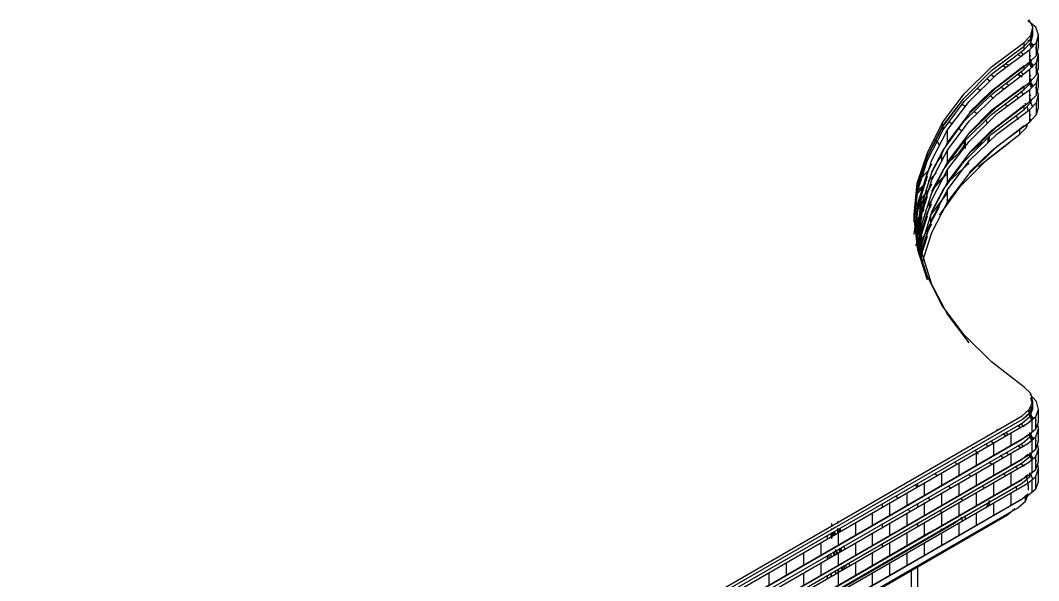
# Model space of a CAD drawing. Header units: inches. Extents: x 0.3 to 16.2, y 0.3 to 11.4.
# Drawn here: x 13.32 to 13.874, y 8.79 to 9.095 of the extents above; entities that cross this region are included whole.
import ezdxf

# ---------------------------------------------------------------- set-up
doc = ezdxf.new("R2010")
doc.units = ezdxf.units.IN
doc.header["$LTSCALE"] = 0.009843
doc.header["$MEASUREMENT"] = 0
doc.layers.add('GEOMETRY', color=7, linetype='Continuous')

msp = doc.modelspace()

# ---------------------------------------------------------------- linework, layer by layer
at = {"layer": 'GEOMETRY'}
for p, q in [((13.87283, 9.09173), (13.8685, 9.09528)), ((13.87126, 9.09173), (13.86929, 9.09567)), ((13.86654, 9.08346), (13.87008, 9.0874)), ((13.86654, 9.08346), (13.87008, 9.0874)), ((13.87008, 9.0874), (13.87126, 9.09173)), ((13.87008, 9.0874), (13.87126, 9.09173)), ((13.87008, 9.08543), (13.87126, 9.08937)), ((13.87008, 9.08543), (13.87126, 9.08937)), ((13.87008, 9.08543), (13.87126, 9.08937)), ((13.87008, 9.08543), (13.87008, 9.0874)), ((13.87008, 9.08346), (13.87126, 9.0874)), ((13.87126, 9.08937), (13.87087, 9.09055)), ((13.87126, 9.08937), (13.87126, 9.09173)), ((13.87126, 9.0874), (13.87126, 9.08937)), ((13.87441, 9.0874), (13.87283, 9.09173)), ((13.87323, 9.08346), (13.87441, 9.0874)), ((13.87323, 9.08346), (13.87441, 9.0874)), ((13.87441, 9.08071), (13.87441, 9.0874)), ((13.84882, 9.07008), (13.86654, 9.08346)), ((13.84882, 9.07008), (13.86654, 9.08346)), ((13.84882, 9.06811), (13.86654, 9.0815)), ((13.84882, 9.06811), (13.86654, 9.0815)), ((13.84882, 9.06811), (13.86654, 9.0815)), ((13.86654, 9.0815), (13.87008, 9.08543)), ((13.86654, 9.0815), (13.87008, 9.08543)), ((13.86654, 9.0815), (13.87008, 9.08543)), ((13.86654, 9.07953), (13.87008, 9.08346)), ((13.86654, 9.0815), (13.86654, 9.08346)), ((13.86654, 9.07953), (13.86654, 9.0815)), ((13.8689, 9.08425), (13.8685, 9.08425)), ((13.8685, 9.08386), (13.8685, 9.08386)), ((13.87126, 9.08071), (13.86969, 9.08504)), ((13.86969, 9.07953), (13.87323, 9.08346)), ((13.86969, 9.07953), (13.87323, 9.08346)), ((13.87047, 9.08031), (13.86969, 9.08268)), ((13.87008, 9.08346), (13.87008, 9.08543)), ((13.87165, 9.08189), (13.87008, 9.08307)), ((13.87323, 9.07638), (13.87323, 9.08346)), ((13.84882, 9.06614), (13.86654, 9.07953)), ((13.85157, 9.06614), (13.86969, 9.07953)), ((13.85157, 9.06614), (13.86969, 9.07953)), ((13.86142, 9.07756), (13.86142, 9.07795)), ((13.86142, 9.07756), (13.86142, 9.07756)), ((13.86299, 9.07874), (13.86299, 9.07913)), ((13.86535, 9.07559), (13.86299, 9.07677)), ((13.86457, 9.07598), (13.86299, 9.07677)), ((13.86535, 9.07756), (13.86457, 9.07795)), ((13.86614, 9.07677), (13.86535, 9.07756)), ((13.86969, 9.07283), (13.86969, 9.07953)), ((13.86969, 9.07283), (13.87323, 9.07638)), ((13.86969, 9.07598), (13.87008, 9.07638)), ((13.86969, 9.07598), (13.87008, 9.07638)), ((13.87441, 9.07677), (13.87283, 9.08071)), ((13.87323, 9.07638), (13.87441, 9.08071)), ((13.87323, 9.07244), (13.87441, 9.07677)), ((13.87323, 9.07244), (13.87441, 9.07677)), ((13.87441, 9.06969), (13.87441, 9.07677)), ((13.83386, 9.05551), (13.84882, 9.07008)), ((13.83386, 9.05551), (13.84882, 9.07008)), ((13.84882, 9.05709), (13.86654, 9.07087)), ((13.84882, 9.05709), (13.86654, 9.07087)), ((13.84882, 9.05709), (13.86654, 9.07087)), ((13.85157, 9.05906), (13.86969, 9.07283)), ((13.85354, 9.07165), (13.85315, 9.07165)), ((13.85354, 9.07165), (13.85354, 9.07165)), ((13.85512, 9.07283), (13.85472, 9.07283)), ((13.85669, 9.06969), (13.85512, 9.07087)), ((13.85669, 9.06969), (13.85512, 9.07047)), ((13.85827, 9.07087), (13.85669, 9.07165)), ((13.86654, 9.0689), (13.87008, 9.07244)), ((13.86654, 9.0689), (13.86654, 9.07087)), ((13.86969, 9.07402), (13.87008, 9.07441)), ((13.86969, 9.07402), (13.87008, 9.07441)), ((13.86969, 9.07402), (13.87008, 9.07441)), ((13.87126, 9.06969), (13.86969, 9.07402)), ((13.86969, 9.0689), (13.87323, 9.07244)), ((13.86969, 9.0689), (13.87323, 9.07244)), ((13.87047, 9.06969), (13.86969, 9.07205)), ((13.87008, 9.07244), (13.87008, 9.07441)), ((13.87008, 9.07244), (13.87047, 9.07362)), ((13.87165, 9.07087), (13.87008, 9.07244)), ((13.87441, 9.06575), (13.87283, 9.07008)), ((13.87323, 9.06575), (13.87323, 9.07244)), ((13.83386, 9.05315), (13.84882, 9.06811)), ((13.83386, 9.05315), (13.84882, 9.06811)), ((13.83386, 9.05315), (13.84882, 9.06811)), ((13.83386, 9.05118), (13.84882, 9.06614)), ((13.83661, 9.05118), (13.85157, 9.06614)), ((13.83661, 9.05118), (13.85157, 9.06614)), ((13.84724, 9.06654), (13.84724, 9.06654)), ((13.85039, 9.06457), (13.84843, 9.06575)), ((13.84882, 9.05512), (13.86654, 9.0689)), ((13.85157, 9.05512), (13.86969, 9.0689)), ((13.85157, 9.05512), (13.86969, 9.0689)), ((13.86535, 9.06457), (13.86299, 9.06614)), ((13.86457, 9.06496), (13.86299, 9.06575)), ((13.86535, 9.06654), (13.86457, 9.06732)), ((13.86614, 9.06614), (13.86535, 9.06654)), ((13.86969, 9.06181), (13.86969, 9.0689)), ((13.86969, 9.06181), (13.87323, 9.06575)), ((13.86969, 9.06496), (13.87008, 9.06575)), ((13.86969, 9.06496), (13.87008, 9.06575)), ((13.87323, 9.06575), (13.87441, 9.06969)), ((13.87323, 9.06142), (13.87441, 9.06575)), ((13.87323, 9.06142), (13.87441, 9.06575)), ((13.87441, 9.05906), (13.87441, 9.06575)), ((13.83661, 9.04449), (13.85157, 9.05906)), ((13.83976, 9.05906), (13.83976, 9.05906)), ((13.84488, 9.06417), (13.84488, 9.06417)), ((13.84803, 9.0622), (13.84646, 9.06339)), ((13.84882, 9.04646), (13.86654, 9.05984)), ((13.84882, 9.04646), (13.86654, 9.05984)), ((13.84882, 9.04646), (13.86654, 9.05984)), ((13.85157, 9.04843), (13.86969, 9.06181)), ((13.85551, 9.05787), (13.85394, 9.05906)), ((13.85827, 9.05984), (13.85669, 9.06102)), ((13.86654, 9.05787), (13.87008, 9.06142)), ((13.86654, 9.05787), (13.86654, 9.05984)), ((13.86969, 9.06299), (13.87008, 9.06378)), ((13.86969, 9.06299), (13.87008, 9.06378)), ((13.86969, 9.06299), (13.87008, 9.06378)), ((13.87126, 9.05906), (13.86969, 9.06299)), ((13.86969, 9.05787), (13.87323, 9.06142)), ((13.86969, 9.05787), (13.87323, 9.06142)), ((13.87047, 9.05866), (13.86969, 9.06102)), ((13.87008, 9.06142), (13.87008, 9.06378)), ((13.87008, 9.06142), (13.87047, 9.06299)), ((13.87165, 9.05984), (13.87008, 9.06142)), ((13.87441, 9.05512), (13.87283, 9.05906)), ((13.87323, 9.05472), (13.87323, 9.06142)), ((13.87323, 9.05472), (13.87441, 9.05906)), ((13.82205, 9.03976), (13.83386, 9.05551)), ((13.82205, 9.03976), (13.83386, 9.05551)), ((13.82205, 9.0378), (13.83386, 9.05315)), ((13.82244, 9.0378), (13.83386, 9.05315)), ((13.82244, 9.0378), (13.83386, 9.05315)), ((13.83386, 9.04055), (13.84882, 9.05512)), ((13.83661, 9.04528), (13.84882, 9.05709)), ((13.83661, 9.04528), (13.84882, 9.05709)), ((13.83661, 9.04528), (13.84882, 9.05709)), ((13.83661, 9.04055), (13.85157, 9.05512)), ((13.83661, 9.04055), (13.85157, 9.05512)), ((13.84291, 9.05709), (13.84094, 9.05827)), ((13.84961, 9.05315), (13.84803, 9.05433)), ((13.84882, 9.04409), (13.86654, 9.05787)), ((13.85157, 9.04449), (13.86969, 9.05787)), ((13.85157, 9.04449), (13.86969, 9.05787)), ((13.86299, 9.05354), (13.86181, 9.05433)), ((13.86339, 9.05315), (13.86299, 9.05354)), ((13.86535, 9.05591), (13.86457, 9.0563)), ((13.86614, 9.05512), (13.86535, 9.05591)), ((13.86969, 9.05118), (13.86969, 9.05787)), ((13.86969, 9.05118), (13.87323, 9.05472)), ((13.86969, 9.05433), (13.87008, 9.05472)), ((13.86969, 9.05433), (13.87008, 9.05472)), ((13.87323, 9.05079), (13.87441, 9.05512)), ((13.87323, 9.05079), (13.87441, 9.05512)), ((13.87441, 9.04803), (13.87441, 9.05512)), ((13.82244, 9.03583), (13.83386, 9.05118)), ((13.8248, 9.03583), (13.83661, 9.05118)), ((13.8248, 9.03583), (13.83661, 9.05118)), ((13.8315, 9.05), (13.8315, 9.05)), ((13.83465, 9.04843), (13.83268, 9.04961)), ((13.83661, 9.03386), (13.85157, 9.04843)), ((13.84882, 9.03543), (13.86654, 9.04921)), ((13.84882, 9.03543), (13.86654, 9.04921)), ((13.84882, 9.03543), (13.86654, 9.04921)), ((13.85157, 9.0374), (13.86969, 9.05118)), ((13.85748, 9.04882), (13.85591, 9.04961)), ((13.85748, 9.04882), (13.85748, 9.04882)), ((13.86654, 9.04685), (13.87008, 9.05079)), ((13.86654, 9.04685), (13.86654, 9.04921)), ((13.86732, 9.04961), (13.86732, 9.05039)), ((13.8689, 9.04606), (13.86811, 9.04843)), ((13.86969, 9.05197), (13.87008, 9.05276)), ((13.86969, 9.05197), (13.87008, 9.05276)), ((13.86969, 9.05197), (13.87008, 9.05276)), ((13.87126, 9.04803), (13.86969, 9.05236)), ((13.86969, 9.04685), (13.87323, 9.05079)), ((13.86969, 9.04685), (13.87323, 9.05079)), ((13.87008, 9.05079), (13.87008, 9.05276)), ((13.87008, 9.05079), (13.87047, 9.05197)), ((13.87323, 9.04409), (13.87323, 9.05079)), ((13.87323, 9.04409), (13.87441, 9.04803)), ((13.8248, 9.02874), (13.83661, 9.04449)), ((13.83386, 9.02953), (13.84882, 9.04409)), ((13.83661, 9.03425), (13.84882, 9.04646)), ((13.83661, 9.03425), (13.84882, 9.04646)), ((13.83661, 9.03425), (13.84882, 9.04646)), ((13.83661, 9.02953), (13.85157, 9.04449)), ((13.83661, 9.02953), (13.85157, 9.04449)), ((13.84094, 9.04449), (13.83937, 9.04567)), ((13.84882, 9.03346), (13.86654, 9.04685)), ((13.85157, 9.03346), (13.86969, 9.04685)), ((13.85157, 9.03346), (13.86969, 9.04685)), ((13.86142, 9.04528), (13.86142, 9.04528)), ((13.86339, 9.04134), (13.8622, 9.0437)), ((13.86969, 9.04016), (13.86969, 9.04685)), ((13.86969, 9.04016), (13.87323, 9.04409)), ((13.86969, 9.04331), (13.87008, 9.04409)), ((13.86969, 9.04331), (13.87008, 9.04409)), ((13.81378, 9.02323), (13.82205, 9.03976)), ((13.81378, 9.02323), (13.82205, 9.03976)), ((13.81378, 9.02126), (13.82205, 9.0378)), ((13.81378, 9.02126), (13.82244, 9.0378)), ((13.81378, 9.02126), (13.82244, 9.0378)), ((13.82205, 9.0378), (13.82205, 9.03976)), ((13.82244, 9.0248), (13.83386, 9.04055)), ((13.82244, 9.03583), (13.82244, 9.0378)), ((13.82441, 9.04055), (13.82441, 9.04055)), ((13.8248, 9.0248), (13.83661, 9.04055)), ((13.8248, 9.0248), (13.83661, 9.04055)), ((13.82717, 9.03898), (13.82559, 9.04016)), ((13.83661, 9.02283), (13.85157, 9.0374)), ((13.84606, 9.04094), (13.84567, 9.04094)), ((13.84646, 9.03937), (13.84606, 9.04094)), ((13.84882, 9.02441), (13.86654, 9.03819)), ((13.85157, 9.02677), (13.86969, 9.04016)), ((13.86417, 9.03346), (13.86772, 9.03701)), ((13.86772, 9.03701), (13.8685, 9.03937)), ((13.86772, 9.03701), (13.86772, 9.03898)), ((13.86969, 9.04134), (13.87008, 9.04173)), ((13.81378, 9.01929), (13.82244, 9.03583)), ((13.81614, 9.01929), (13.8248, 9.03583)), ((13.81614, 9.01929), (13.8248, 9.03583)), ((13.8248, 9.02874), (13.8248, 9.03583)), ((13.8248, 9.01811), (13.83661, 9.03386)), ((13.83268, 9.03504), (13.8311, 9.03622)), ((13.83386, 9.0185), (13.84882, 9.03346)), ((13.83386, 9.02717), (13.83465, 9.0311)), ((13.83386, 9.02717), (13.83465, 9.0311)), ((13.83465, 9.02559), (13.83465, 9.0311)), ((13.83661, 9.02323), (13.84882, 9.03543)), ((13.83661, 9.02323), (13.84882, 9.03543)), ((13.83661, 9.02323), (13.84882, 9.03543)), ((13.83661, 9.0189), (13.85157, 9.03346)), ((13.83661, 9.0189), (13.85157, 9.03346)), ((13.84646, 9.01969), (13.86417, 9.03346)), ((13.84685, 9.02874), (13.84685, 9.0315)), ((13.84724, 9.02913), (13.84764, 9.0315)), ((13.84764, 9.0315), (13.84764, 9.03228)), ((13.86417, 9.03346), (13.86417, 9.03622)), ((13.81614, 9.0126), (13.8248, 9.02874)), ((13.81969, 9.02874), (13.81732, 9.03071)), ((13.82047, 9.02756), (13.81969, 9.02874)), ((13.82244, 9.01378), (13.83386, 9.02953)), ((13.8248, 9.01417), (13.83661, 9.02953)), ((13.8248, 9.01417), (13.83661, 9.02953)), ((13.8311, 9.02323), (13.83386, 9.02717)), ((13.8311, 9.02323), (13.83386, 9.02717)), ((13.83386, 9.02598), (13.83386, 9.02717)), ((13.83661, 9.02323), (13.8437, 9.02913)), ((13.83661, 9.02323), (13.8437, 9.02913)), ((13.83661, 9.01181), (13.85157, 9.02677)), ((13.84173, 9.01575), (13.85866, 9.02913)), ((13.80827, 9.00669), (13.81378, 9.02323)), ((13.80827, 9.00669), (13.81378, 9.02323)), ((13.80827, 9.00472), (13.81378, 9.02126)), ((13.80866, 9.00472), (13.81378, 9.02126)), ((13.80866, 9.00472), (13.81378, 9.02126)), ((13.81614, 9.01299), (13.82244, 9.0248)), ((13.81614, 9.00866), (13.8248, 9.0248)), ((13.81614, 9.00866), (13.8248, 9.0248)), ((13.8185, 9.01732), (13.82126, 9.02126)), ((13.8185, 9.01732), (13.82126, 9.02126)), ((13.82126, 9.02126), (13.82126, 9.02205)), ((13.82126, 9.02126), (13.82126, 9.02205)), ((13.82165, 9.01969), (13.82165, 9.02283)), ((13.82441, 9.01732), (13.8311, 9.02323)), ((13.82441, 9.01732), (13.8311, 9.02323)), ((13.8248, 9.01811), (13.8248, 9.0248)), ((13.8248, 9.00709), (13.83661, 9.02283)), ((13.83661, 9.0126), (13.84882, 9.02441)), ((13.80866, 9.00276), (13.81378, 9.01929)), ((13.81102, 9.00276), (13.81614, 9.01929)), ((13.81102, 9.00276), (13.81614, 9.01929)), ((13.81378, 9.0126), (13.81614, 9.01732)), ((13.81378, 9.0126), (13.81614, 9.01732)), ((13.81614, 9.00157), (13.8248, 9.01811)), ((13.82165, 9.0185), (13.82165, 9.01969)), ((13.82244, 9.00315), (13.83386, 9.0185)), ((13.8248, 9.00315), (13.83661, 9.0189)), ((13.8248, 9.00315), (13.83661, 9.0189)), ((13.82598, 9.00827), (13.83661, 9.01772)), ((13.83189, 9.00512), (13.84646, 9.01969)), ((13.80866, 8.99567), (13.81378, 9.0126)), ((13.80866, 8.99567), (13.81378, 9.0126)), ((13.80866, 8.9937), (13.81378, 9.01063)), ((13.80866, 8.9937), (13.81378, 9.01063)), ((13.80866, 8.9937), (13.81378, 9.01063)), ((13.80906, 9.00827), (13.81457, 9.01378)), ((13.80906, 9.00827), (13.81457, 9.01378)), ((13.81102, 8.99567), (13.81614, 9.0126)), ((13.81417, 9.00787), (13.81732, 9.01102)), ((13.81417, 9.00787), (13.81732, 9.01102)), ((13.81496, 9.00866), (13.8185, 9.0122)), ((13.81614, 8.99764), (13.8248, 9.01417)), ((13.81614, 8.99764), (13.8248, 9.01417)), ((13.81614, 9.00236), (13.82244, 9.01378)), ((13.81614, 9.00276), (13.8248, 9.0122)), ((13.81614, 9.00276), (13.8248, 9.0122)), ((13.8189, 9.00669), (13.8248, 9.0122)), ((13.8248, 9.00709), (13.8248, 9.01417)), ((13.8248, 8.99646), (13.83661, 9.01181)), ((13.80669, 8.98976), (13.80827, 9.00669)), ((13.80669, 8.98976), (13.80827, 9.00669)), ((13.80669, 8.9878), (13.80827, 9.00472)), ((13.80669, 8.9878), (13.80866, 9.00472)), ((13.80669, 8.9878), (13.80866, 9.00472)), ((13.80787, 9.00197), (13.81181, 9.00591)), ((13.80787, 9.00039), (13.81181, 9.00512)), ((13.80787, 9.00039), (13.81181, 9.00512)), ((13.81102, 8.99173), (13.81614, 9.00866)), ((13.81102, 8.99173), (13.81614, 9.00866)), ((13.81378, 9.00157), (13.81614, 9.0063)), ((13.81378, 9.00157), (13.81614, 9.0063)), ((13.81614, 8.99094), (13.8248, 9.00709)), ((13.82047, 8.98937), (13.83189, 9.00512)), ((13.82441, 9.00669), (13.82598, 9.00827)), ((13.80669, 8.98543), (13.80866, 9.00276)), ((13.80669, 8.98976), (13.81181, 8.99764)), ((13.80669, 8.98976), (13.81181, 8.99764)), ((13.80709, 8.99409), (13.81417, 9.00276)), ((13.80866, 9.00157), (13.80866, 9.00276)), ((13.80866, 8.98504), (13.81378, 9.00157)), ((13.80866, 8.98504), (13.81378, 9.00157)), ((13.80866, 8.98307), (13.81378, 8.99961)), ((13.80866, 8.98307), (13.81378, 8.99961)), ((13.80866, 8.98307), (13.81378, 8.99961)), ((13.80866, 8.99173), (13.81102, 8.99921)), ((13.80906, 8.98543), (13.81102, 9.00276)), ((13.80906, 8.98543), (13.81102, 9.00276)), ((13.81102, 8.98504), (13.81614, 9.00157)), ((13.81102, 8.98071), (13.81614, 8.99764)), ((13.81102, 8.98071), (13.81614, 8.99764)), ((13.81181, 8.99764), (13.81339, 8.99921)), ((13.81181, 8.99764), (13.81339, 8.99921)), ((13.81181, 8.99213), (13.81181, 8.99764)), ((13.81417, 9.00276), (13.81457, 9.00276)), ((13.81575, 8.98937), (13.8248, 9.00157)), ((13.81575, 8.98937), (13.8248, 9.00157)), ((13.81614, 8.99134), (13.82244, 9.00315)), ((13.81614, 8.98701), (13.8248, 9.00315)), ((13.81614, 8.98701), (13.8248, 9.00315)), ((13.8248, 8.99646), (13.8248, 9.00315)), ((13.80669, 8.97874), (13.80866, 8.99567)), ((13.80669, 8.97874), (13.80866, 8.99567)), ((13.80709, 8.98504), (13.81181, 8.99213)), ((13.80748, 8.98228), (13.80866, 8.9937)), ((13.80748, 8.98228), (13.80866, 8.9937)), ((13.80748, 8.98228), (13.80866, 8.9937)), ((13.80866, 8.99291), (13.80866, 8.99606)), ((13.80906, 8.97874), (13.81102, 8.99567)), ((13.81181, 8.97795), (13.82047, 8.99409)), ((13.81181, 8.97795), (13.82047, 8.99409)), ((13.81378, 8.99094), (13.81614, 8.99528)), ((13.81378, 8.99094), (13.81614, 8.99528)), ((13.81417, 8.99449), (13.81614, 8.99724)), ((13.81614, 8.97992), (13.8248, 8.99646)), ((13.80827, 8.97283), (13.80669, 8.98976)), ((13.80669, 8.9878), (13.80669, 8.98976)), ((13.80866, 8.97047), (13.80669, 8.9878)), ((13.80669, 8.98543), (13.80669, 8.9878)), ((13.80748, 8.9815), (13.80866, 8.99173)), ((13.80866, 8.97402), (13.81378, 8.99094)), ((13.80866, 8.97402), (13.81378, 8.99094)), ((13.80866, 8.97205), (13.81378, 8.98898)), ((13.80866, 8.97205), (13.81378, 8.98898)), ((13.80866, 8.97205), (13.81378, 8.98898)), ((13.80866, 8.98071), (13.81102, 8.98858)), ((13.80866, 8.97559), (13.80866, 8.9874)), ((13.80906, 8.9748), (13.81102, 8.99173)), ((13.80906, 8.9748), (13.81102, 8.99173)), ((13.81102, 8.97402), (13.81614, 8.99094)), ((13.81102, 8.97008), (13.81614, 8.98701)), ((13.81102, 8.97008), (13.81614, 8.98701)), ((13.81535, 8.98858), (13.81575, 8.98937)), ((13.81535, 8.98858), (13.81575, 8.98937)), ((13.81575, 8.98504), (13.81575, 8.98937)), ((13.80787, 8.97795), (13.80866, 8.98504)), ((13.80787, 8.97795), (13.80866, 8.98504)), ((13.80787, 8.97677), (13.80866, 8.98307)), ((13.80787, 8.97677), (13.80866, 8.98307)), ((13.80787, 8.97677), (13.80866, 8.98307)), ((13.80866, 8.97126), (13.81575, 8.98504)), ((13.81102, 8.9685), (13.80906, 8.98543)), ((13.80906, 8.97874), (13.80906, 8.98543)), ((13.80906, 8.96811), (13.81102, 8.98504)), ((13.81378, 8.97992), (13.81614, 8.98465)), ((13.81378, 8.97992), (13.81614, 8.98465)), ((13.80748, 8.97283), (13.81102, 8.97992)), ((13.80748, 8.97283), (13.81102, 8.97992)), ((13.80827, 8.97598), (13.80866, 8.98071)), ((13.80866, 8.97008), (13.81102, 8.97756)), ((13.80945, 8.96969), (13.81181, 8.97795)), ((13.80945, 8.96969), (13.81181, 8.97795)), ((13.80984, 8.9685), (13.81102, 8.98071)), ((13.80984, 8.9685), (13.81102, 8.98071)), ((13.80984, 8.96772), (13.81378, 8.97992)), ((13.80984, 8.96772), (13.81378, 8.97992)), ((13.81024, 8.96654), (13.81378, 8.97795)), ((13.81102, 8.96339), (13.81614, 8.97992)), ((13.80827, 8.97244), (13.80866, 8.97402)), ((13.80827, 8.97244), (13.80866, 8.97402)), ((13.81378, 8.95591), (13.80827, 8.97283)), ((13.81378, 8.95394), (13.80866, 8.97047)), ((13.80984, 8.96772), (13.80906, 8.9748)), ((13.80906, 8.96811), (13.80906, 8.9748)), ((13.81024, 8.96693), (13.81102, 8.97402)), ((13.81024, 8.96732), (13.81181, 8.97323)), ((13.81063, 8.96575), (13.81102, 8.97008)), ((13.81063, 8.96575), (13.81102, 8.97008)), ((13.81181, 8.97323), (13.8122, 8.97323)), ((13.81614, 8.95157), (13.81102, 8.9685)), ((13.82205, 8.93976), (13.81378, 8.95591)), ((13.8248, 8.93543), (13.81614, 8.95157)), ((13.83386, 8.92402), (13.82205, 8.93976)), ((13.83661, 8.91969), (13.8248, 8.93543)), ((13.84882, 8.90945), (13.83386, 8.92402)), ((13.86654, 8.89567), (13.84882, 8.90945)), ((13.87008, 8.89213), (13.86654, 8.89567)), ((13.86929, 8.88346), (13.87126, 8.8878)), ((13.86929, 8.88346), (13.87126, 8.8878)), ((13.87323, 8.8878), (13.86969, 8.89173)), ((13.87126, 8.8878), (13.87008, 8.89213)), ((13.87126, 8.88583), (13.87008, 8.88976)), ((13.87126, 8.88583), (13.87126, 8.8878)), ((13.87441, 8.88346), (13.87323, 8.8878)), ((13.86535, 8.87992), (13.86929, 8.88346)), ((13.86535, 8.87992), (13.86929, 8.88346)), ((13.86535, 8.87795), (13.86929, 8.8815)), ((13.86535, 8.87795), (13.86969, 8.8815)), ((13.86535, 8.87795), (13.86969, 8.8815)), ((13.87008, 8.8811), (13.8685, 8.88268)), ((13.86929, 8.8815), (13.87126, 8.88583)), ((13.86929, 8.8815), (13.86929, 8.88346)), ((13.86969, 8.8815), (13.87126, 8.88583)), ((13.86969, 8.8815), (13.87126, 8.88583)), ((13.86969, 8.87953), (13.87126, 8.88386)), ((13.86969, 8.87953), (13.86969, 8.8815)), ((13.87126, 8.88386), (13.87126, 8.88583)), ((13.87283, 8.87953), (13.87441, 8.88346)), ((13.87283, 8.87953), (13.87441, 8.88346)), ((13.87441, 8.87677), (13.87441, 8.88346)), ((13.32323, 8.56693), (13.86535, 8.87992)), ((13.32323, 8.56693), (13.86535, 8.87992)), ((13.32323, 8.56496), (13.86535, 8.87795)), ((13.32323, 8.56496), (13.86535, 8.87795)), ((13.32323, 8.56496), (13.86535, 8.87795)), ((13.32323, 8.56299), (13.86535, 8.87598)), ((13.32323, 8.56102), (13.8685, 8.87598)), ((13.32323, 8.56102), (13.8685, 8.87598)), ((13.86142, 8.87559), (13.86142, 8.87598)), ((13.86181, 8.87598), (13.86181, 8.87598)), ((13.86299, 8.87677), (13.86299, 8.87677)), ((13.86654, 8.87402), (13.86457, 8.87559)), ((13.86535, 8.87598), (13.86969, 8.87953)), ((13.8685, 8.88071), (13.8685, 8.88071)), ((13.8685, 8.87598), (13.87283, 8.87953)), ((13.8685, 8.87598), (13.87283, 8.87953)), ((13.86969, 8.88071), (13.8689, 8.8811)), ((13.87165, 8.87874), (13.86969, 8.88071)), ((13.87008, 8.87913), (13.86969, 8.87953)), ((13.87126, 8.87795), (13.87008, 8.8811)), ((13.87047, 8.87756), (13.87008, 8.87913)), ((13.87087, 8.87087), (13.87087, 8.87756)), ((13.87283, 8.87283), (13.87283, 8.87953)), ((13.87323, 8.87717), (13.87283, 8.87756)), ((13.87283, 8.87283), (13.87441, 8.87677)), ((13.85197, 8.87244), (13.85157, 8.87244)), ((13.85354, 8.87126), (13.85354, 8.87126)), ((13.85354, 8.87126), (13.85354, 8.87126)), ((13.85512, 8.87205), (13.85512, 8.87205)), ((13.8563, 8.8689), (13.85512, 8.87008)), ((13.85669, 8.8689), (13.85512, 8.87008)), ((13.85787, 8.86969), (13.85669, 8.87087)), ((13.85945, 8.86378), (13.85945, 8.87047)), ((13.86457, 8.87362), (13.86299, 8.87441)), ((13.86457, 8.87362), (13.86339, 8.8748)), ((13.8685, 8.86929), (13.87283, 8.87283)), ((13.86969, 8.86969), (13.86929, 8.87008)), ((13.86969, 8.8685), (13.86969, 8.87087)), ((13.86969, 8.8685), (13.87047, 8.87047)), ((13.87008, 8.87008), (13.87008, 8.87047)), ((13.87126, 8.86693), (13.87008, 8.87008)), ((13.87283, 8.8685), (13.87441, 8.87283)), ((13.87283, 8.8685), (13.87441, 8.87283)), ((13.87441, 8.87283), (13.87402, 8.8752)), ((13.87441, 8.86614), (13.87441, 8.87283)), ((13.32323, 8.55433), (13.8685, 8.86929)), ((13.32323, 8.55394), (13.86535, 8.86732)), ((13.32323, 8.55394), (13.86535, 8.86732)), ((13.32323, 8.55394), (13.86535, 8.86732)), ((13.32323, 8.55197), (13.86535, 8.86496)), ((13.32323, 8.55), (13.8685, 8.86496)), ((13.32323, 8.55), (13.8685, 8.86496)), ((13.84449, 8.86575), (13.84449, 8.86614)), ((13.84646, 8.86378), (13.84567, 8.86457)), ((13.84724, 8.86732), (13.84724, 8.86772)), ((13.84882, 8.86575), (13.84843, 8.86614)), ((13.85, 8.86496), (13.84882, 8.86575)), ((13.85, 8.85827), (13.85, 8.86496)), ((13.86654, 8.86299), (13.86457, 8.86457)), ((13.86535, 8.86732), (13.8685, 8.86969)), ((13.86535, 8.86732), (13.8685, 8.86969)), ((13.86535, 8.86732), (13.8685, 8.86969)), ((13.86535, 8.86496), (13.86969, 8.8685)), ((13.8685, 8.86496), (13.87283, 8.8685)), ((13.8685, 8.86496), (13.87283, 8.8685)), ((13.87165, 8.86772), (13.86969, 8.86969)), ((13.87008, 8.86811), (13.86969, 8.8689)), ((13.87047, 8.86654), (13.87008, 8.86811)), ((13.87087, 8.86024), (13.87087, 8.86693)), ((13.87283, 8.86181), (13.87283, 8.8685)), ((13.87323, 8.86614), (13.87283, 8.86654)), ((13.87283, 8.86181), (13.87441, 8.86614)), ((13.83858, 8.8626), (13.83819, 8.8626)), ((13.84173, 8.85906), (13.83976, 8.86102)), ((13.84055, 8.85276), (13.84055, 8.85945)), ((13.84724, 8.86339), (13.84646, 8.86378)), ((13.85787, 8.85906), (13.85669, 8.85984)), ((13.85945, 8.85276), (13.85945, 8.85945)), ((13.86457, 8.8626), (13.86299, 8.86378)), ((13.86457, 8.8626), (13.86339, 8.86378)), ((13.86535, 8.8563), (13.8685, 8.85906)), ((13.86535, 8.8563), (13.8685, 8.85906)), ((13.86535, 8.8563), (13.8685, 8.85906)), ((13.8685, 8.85827), (13.87283, 8.86181)), ((13.86969, 8.85906), (13.86929, 8.85945)), ((13.86969, 8.85787), (13.86969, 8.85984)), ((13.86969, 8.85787), (13.87047, 8.85984)), ((13.87165, 8.85669), (13.86969, 8.85906)), ((13.87126, 8.8563), (13.87008, 8.85945)), ((13.87008, 8.85945), (13.87008, 8.85945)), ((13.87283, 8.85787), (13.87441, 8.86181)), ((13.87283, 8.85787), (13.87441, 8.86181)), ((13.87441, 8.86181), (13.87402, 8.86417)), ((13.87441, 8.85512), (13.87441, 8.86181)), ((13.32323, 8.54331), (13.8685, 8.85827)), ((13.32323, 8.54331), (13.86535, 8.8563)), ((13.32323, 8.54331), (13.86535, 8.8563)), ((13.32323, 8.54331), (13.86535, 8.8563)), ((13.32323, 8.54094), (13.86535, 8.85433)), ((13.32323, 8.53937), (13.8685, 8.85433)), ((13.32323, 8.53937), (13.8685, 8.85433)), ((13.82598, 8.85669), (13.82559, 8.85709)), ((13.82717, 8.85591), (13.82717, 8.85591)), ((13.82992, 8.85354), (13.82874, 8.85472)), ((13.8311, 8.84724), (13.8311, 8.85433)), ((13.84882, 8.85354), (13.84724, 8.85472)), ((13.85, 8.84724), (13.85, 8.85433)), ((13.85512, 8.85709), (13.85354, 8.85827)), ((13.86654, 8.85236), (13.86457, 8.85394)), ((13.86535, 8.85433), (13.86969, 8.85787)), ((13.8685, 8.85433), (13.87283, 8.85787)), ((13.8685, 8.85433), (13.87283, 8.85787)), ((13.87008, 8.85748), (13.86969, 8.85787)), ((13.87047, 8.85591), (13.87008, 8.85748)), ((13.87087, 8.84921), (13.87087, 8.85591)), ((13.87283, 8.85079), (13.87283, 8.85787)), ((13.87323, 8.85512), (13.87283, 8.85591)), ((13.87283, 8.85079), (13.87441, 8.85512)), ((13.87441, 8.85118), (13.87402, 8.85354)), ((13.81654, 8.84961), (13.81654, 8.85)), ((13.81929, 8.84724), (13.81772, 8.84843)), ((13.82165, 8.84213), (13.82165, 8.84882)), ((13.8374, 8.84685), (13.83622, 8.84803)), ((13.84055, 8.84213), (13.84055, 8.84882)), ((13.85669, 8.84724), (13.85512, 8.84843)), ((13.85945, 8.84213), (13.85945, 8.84882)), ((13.86299, 8.85118), (13.86181, 8.85197)), ((13.86535, 8.84528), (13.8685, 8.84803)), ((13.86535, 8.84528), (13.8685, 8.84803)), ((13.86535, 8.84528), (13.8685, 8.84803)), ((13.8685, 8.84724), (13.87283, 8.85079)), ((13.86969, 8.84685), (13.86969, 8.84882)), ((13.86969, 8.84685), (13.87047, 8.84882)), ((13.87008, 8.84843), (13.87008, 8.84882)), ((13.87126, 8.84528), (13.87008, 8.84843)), ((13.87283, 8.84685), (13.87441, 8.85118)), ((13.87283, 8.84685), (13.87441, 8.85118)), ((13.87441, 8.84409), (13.87441, 8.85118)), ((13.32323, 8.53268), (13.8685, 8.84724)), ((13.32323, 8.53228), (13.86535, 8.84528)), ((13.32323, 8.53228), (13.86535, 8.84528)), ((13.32323, 8.53228), (13.86535, 8.84528)), ((13.32323, 8.53031), (13.86535, 8.84331)), ((13.32323, 8.52835), (13.8685, 8.84331)), ((13.32323, 8.52835), (13.8685, 8.84331)), ((13.80591, 8.8437), (13.80591, 8.8437)), ((13.80827, 8.84134), (13.80709, 8.84252)), ((13.80866, 8.84528), (13.80866, 8.84528)), ((13.80866, 8.84134), (13.80866, 8.84331)), ((13.8122, 8.83661), (13.8122, 8.84331)), ((13.8311, 8.83661), (13.8311, 8.84331)), ((13.85, 8.83661), (13.85, 8.84331)), ((13.86535, 8.84331), (13.86969, 8.84685)), ((13.86772, 8.84646), (13.86772, 8.84685)), ((13.8689, 8.84213), (13.86772, 8.84646)), ((13.8685, 8.84331), (13.87283, 8.84685)), ((13.8685, 8.84331), (13.87283, 8.84685)), ((13.87087, 8.83819), (13.87087, 8.84528)), ((13.87283, 8.84016), (13.87283, 8.84685)), ((13.87283, 8.84016), (13.87441, 8.84409)), ((13.79528, 8.8374), (13.79528, 8.8374)), ((13.80276, 8.8311), (13.80276, 8.8378)), ((13.82165, 8.8311), (13.82165, 8.8378)), ((13.82638, 8.84055), (13.8252, 8.84173)), ((13.84055, 8.8311), (13.84055, 8.8378)), ((13.84488, 8.84055), (13.8437, 8.84173)), ((13.8437, 8.84173), (13.8437, 8.84173)), ((13.85945, 8.8311), (13.85945, 8.8378)), ((13.8626, 8.83976), (13.8622, 8.84173)), ((13.86535, 8.83465), (13.8685, 8.8374)), ((13.86732, 8.83346), (13.8689, 8.8374)), ((13.8685, 8.84173), (13.8689, 8.84213)), ((13.8685, 8.84173), (13.8689, 8.84213)), ((13.8685, 8.83661), (13.87283, 8.84016)), ((13.8689, 8.83937), (13.8689, 8.84213)), ((13.32323, 8.52165), (13.8685, 8.83661)), ((13.32323, 8.52126), (13.86535, 8.83465)), ((13.78937, 8.83425), (13.78937, 8.83425)), ((13.78937, 8.83031), (13.78937, 8.83189)), ((13.79331, 8.82559), (13.79331, 8.83268)), ((13.79764, 8.83504), (13.79646, 8.83622)), ((13.80866, 8.83031), (13.80866, 8.83228)), ((13.8122, 8.82559), (13.8122, 8.83268)), ((13.81535, 8.83425), (13.81417, 8.83543)), ((13.8311, 8.83622), (13.8311, 8.83661)), ((13.8311, 8.82559), (13.8311, 8.83268)), ((13.83307, 8.83386), (13.83228, 8.83504)), ((13.84606, 8.82992), (13.84764, 8.83386)), ((13.84606, 8.82992), (13.84764, 8.83386)), ((13.84764, 8.8311), (13.84764, 8.83386)), ((13.85, 8.82559), (13.85, 8.83228)), ((13.86299, 8.82992), (13.86732, 8.83346)), ((13.86299, 8.83307), (13.86339, 8.83346)), ((13.86732, 8.83346), (13.86732, 8.83583)), ((13.32283, 8.51732), (13.85748, 8.82598)), ((13.32323, 8.51811), (13.86299, 8.82992)), ((13.78386, 8.82008), (13.78386, 8.82717)), ((13.80276, 8.82008), (13.80276, 8.82717)), ((13.80433, 8.82795), (13.80315, 8.82913)), ((13.82126, 8.82795), (13.82087, 8.82835)), ((13.82126, 8.82677), (13.82126, 8.82795)), ((13.82165, 8.82008), (13.82165, 8.82717)), ((13.84055, 8.82008), (13.84055, 8.82717)), ((13.85748, 8.82598), (13.86142, 8.82953)), ((13.32087, 8.52835), (13.82874, 8.82165)), ((13.32087, 8.52835), (13.82874, 8.82165)), ((13.76181, 8.82047), (13.76181, 8.82126)), ((13.76181, 8.82008), (13.76181, 8.82126)), ((13.76181, 8.82008), (13.76181, 8.82047)), ((13.76181, 8.82008), (13.76181, 8.82047)), ((13.76181, 8.82008), (13.76181, 8.82047)), ((13.76496, 8.82126), (13.76535, 8.82244)), ((13.76496, 8.82126), (13.76496, 8.82244)), ((13.76535, 8.82008), (13.76535, 8.82047)), ((13.76535, 8.82008), (13.76535, 8.82047)), ((13.76575, 8.82047), (13.76575, 8.82047)), ((13.76575, 8.82047), (13.76575, 8.82047)), ((13.76614, 8.82087), (13.76614, 8.82087)), ((13.7748, 8.81496), (13.7748, 8.82165)), ((13.78937, 8.81929), (13.78937, 8.82126)), ((13.79331, 8.81496), (13.79331, 8.82165)), ((13.80827, 8.82283), (13.80827, 8.82323)), ((13.80866, 8.81969), (13.80866, 8.82165)), ((13.80866, 8.81929), (13.80866, 8.82126)), ((13.8122, 8.81496), (13.8122, 8.82165)), ((13.82874, 8.82165), (13.83268, 8.8248)), ((13.82874, 8.82165), (13.83268, 8.8248)), ((13.8311, 8.81496), (13.8311, 8.82165)), ((13.83268, 8.82244), (13.83268, 8.8248)), ((13.83465, 8.82323), (13.83465, 8.82559)), ((13.31969, 8.53031), (13.81575, 8.81693)), ((13.31969, 8.53031), (13.81575, 8.81693)), ((13.75945, 8.81299), (13.75945, 8.81496)), ((13.75945, 8.81299), (13.75945, 8.81496)), ((13.75984, 8.81693), (13.75984, 8.81693)), ((13.75984, 8.81693), (13.75984, 8.81693)), ((13.76142, 8.81772), (13.76142, 8.81811)), ((13.76142, 8.81378), (13.76142, 8.81575)), ((13.76181, 8.81811), (13.76181, 8.8185)), ((13.76181, 8.81299), (13.7622, 8.81614)), ((13.76181, 8.81457), (13.76181, 8.81614)), ((13.76181, 8.81457), (13.76181, 8.81614)), ((13.7622, 8.8185), (13.7622, 8.8185)), ((13.7622, 8.8185), (13.7622, 8.8185)), ((13.7622, 8.8185), (13.7622, 8.8185)), ((13.7622, 8.8185), (13.7622, 8.8185)), ((13.7626, 8.81457), (13.7622, 8.81654)), ((13.7622, 8.81457), (13.7622, 8.81614)), ((13.7626, 8.8189), (13.7626, 8.8189)), ((13.7626, 8.8185), (13.7626, 8.8189)), ((13.76299, 8.81496), (13.76299, 8.81693)), ((13.76299, 8.81496), (13.76299, 8.81654)), ((13.76339, 8.8189), (13.76339, 8.81929)), ((13.76378, 8.81535), (13.76339, 8.81693)), ((13.76535, 8.81614), (13.76496, 8.8185)), ((13.76496, 8.81614), (13.76496, 8.8185)), ((13.76535, 8.81614), (13.76535, 8.81811)), ((13.76535, 8.80945), (13.76535, 8.81614)), ((13.76614, 8.81654), (13.76575, 8.8185)), ((13.76654, 8.81693), (13.76654, 8.8189)), ((13.78386, 8.80945), (13.78386, 8.81614)), ((13.80276, 8.80945), (13.80276, 8.81614)), ((13.82087, 8.81732), (13.82165, 8.8185)), ((13.82165, 8.80945), (13.82165, 8.81614)), ((13.75591, 8.80394), (13.75591, 8.81063)), ((13.75945, 8.81299), (13.75945, 8.81299)), ((13.75945, 8.8126), (13.75945, 8.81299)), ((13.76181, 8.81417), (13.76181, 8.81457)), ((13.76181, 8.81299), (13.76181, 8.81457)), ((13.7689, 8.80748), (13.76811, 8.80906)), ((13.7748, 8.80394), (13.7748, 8.81063)), ((13.78937, 8.80827), (13.78937, 8.81024)), ((13.79331, 8.80394), (13.79331, 8.81063)), ((13.8122, 8.80394), (13.8122, 8.81063)), ((13.74646, 8.79843), (13.74646, 8.80551)), ((13.75945, 8.80197), (13.75945, 8.80394)), ((13.76024, 8.80236), (13.76024, 8.80433)), ((13.76142, 8.80315), (13.76142, 8.80512)), ((13.76299, 8.80394), (13.7626, 8.80591)), ((13.76339, 8.80433), (13.76339, 8.8063)), ((13.76339, 8.80433), (13.76339, 8.80591)), ((13.76378, 8.80827), (13.76378, 8.80866)), ((13.76457, 8.80472), (13.76378, 8.80709)), ((13.76496, 8.80512), (13.76417, 8.80669)), ((13.76535, 8.79843), (13.76535, 8.80551)), ((13.76614, 8.80591), (13.76575, 8.80748)), ((13.76654, 8.80591), (13.76614, 8.80787)), ((13.76693, 8.80591), (13.76693, 8.80827)), ((13.78386, 8.79843), (13.78386, 8.80551)), ((13.80276, 8.79843), (13.80276, 8.80551)), ((13.73701, 8.79331), (13.73701, 8.8)), ((13.75591, 8.79331), (13.75591, 8.8)), ((13.76693, 8.79882), (13.76693, 8.79961)), ((13.7689, 8.79646), (13.7685, 8.79843)), ((13.76969, 8.79724), (13.76929, 8.79882)), ((13.77165, 8.79803), (13.77087, 8.79961)), ((13.7748, 8.79331), (13.7748, 8.8)), ((13.79331, 8.79331), (13.79331, 8.8)), ((13.80866, 8.73346), (13.80866, 8.79803)), ((13.80866, 8.72874), (13.80866, 8.79803)), ((13.72756, 8.7878), (13.72756, 8.79449)), ((13.74646, 8.7878), (13.74646, 8.79449)), ((13.75945, 8.79094), (13.75945, 8.79291)), ((13.76142, 8.7937), (13.76102, 8.79409)), ((13.76142, 8.79213), (13.76142, 8.79409)), ((13.76181, 8.79252), (13.76142, 8.7937)), ((13.76378, 8.79488), (13.76378, 8.79567)), ((13.76417, 8.7937), (13.76378, 8.79488)), ((13.76535, 8.79449), (13.76496, 8.79606)), ((13.76575, 8.79488), (13.76535, 8.79646)), ((13.76535, 8.7878), (13.76535, 8.79449)), ((13.76772, 8.79567), (13.76693, 8.79764)), ((13.76732, 8.79567), (13.76693, 8.79724)), ((13.76811, 8.79606), (13.76732, 8.79764)), ((13.78386, 8.7878), (13.78386, 8.79449)), ((13.80512, 8.72835), (13.80512, 8.79567))]:
    msp.add_line(p, q, dxfattribs=at)

doc.saveas('drawing.dxf')
